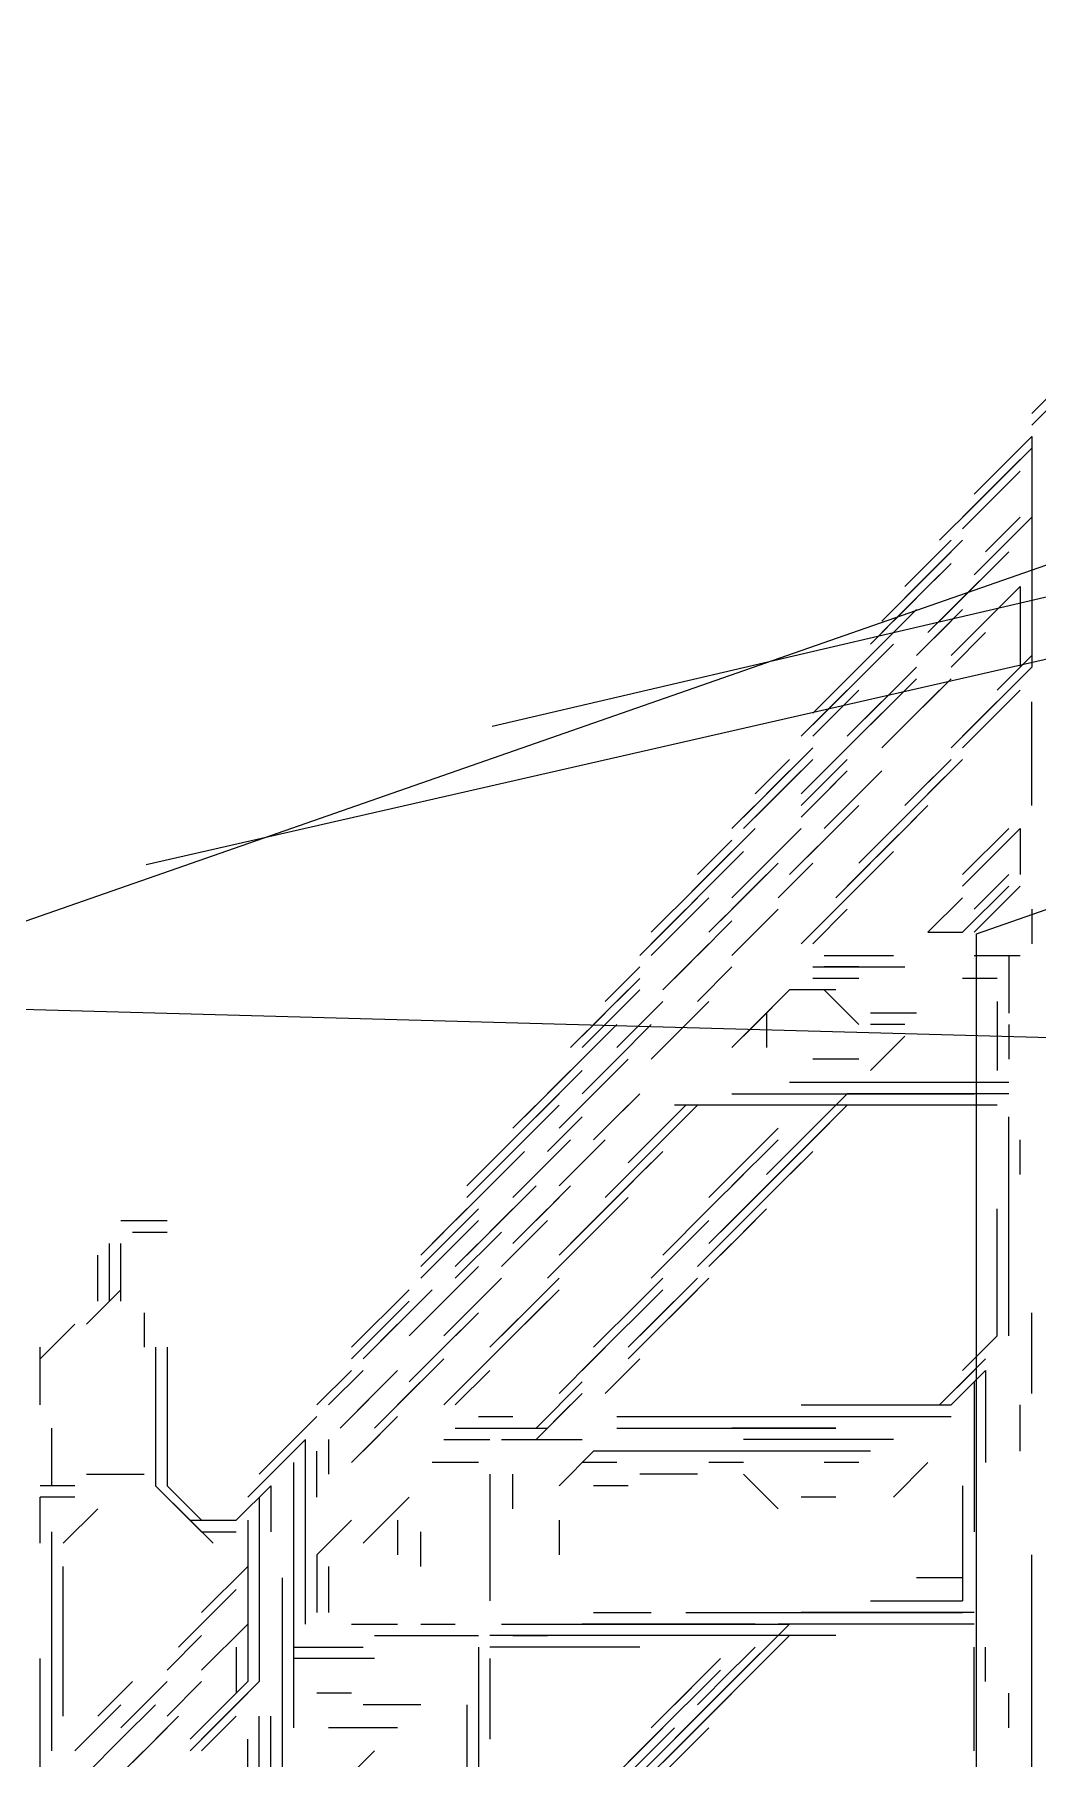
# Model space of a CAD drawing. Extents: x 34 to 168, y 38 to 138.
# Drawn here: x 58.38 to 72.88, y 110.08 to 135 of the extents above; entities that cross this region are included whole.
import ezdxf

# ---------------------------------------------------------------- set-up
doc = ezdxf.new("R2010")
doc.units = 0
doc.layers.add('STRUCTURE', color=1, linetype='CONTINUOUS')

msp = doc.modelspace()

# ---------------------------------------------------------------- linework, layer by layer
for p, q in [((72.8003, 129.5203), (73.6337, 130.3536)), ((72.8003, 129.5203), (73.467, 130.187)), ((72.8003, 129.3536), (73.3003, 129.8536)), ((71.967, 128.3536), (72.8003, 129.187)), ((72.8003, 129.187), (72.8003, 128.5203)), ((72.8003, 129.187), (72.8003, 128.0203)), ((72.8003, 129.187), (72.8003, 128.5203)), ((72.8003, 129.187), (72.8003, 128.3536)), ((72.8003, 129.187), (72.8003, 128.0203)), ((72.8003, 129.187), (72.8003, 128.0203)), ((72.8003, 129.187), (72.8003, 128.0203)), ((72.8003, 129.187), (72.8003, 128.0203)), ((72.8003, 129.187), (72.8003, 128.5203)), ((71.967, 128.3536), (72.6337, 129.0203)), ((71.967, 128.187), (72.8003, 129.0203)), ((71.967, 128.187), (72.8003, 129.0203)), ((72.1337, 128.3536), (72.8003, 129.0203)), ((72.1337, 128.3536), (72.8003, 129.0203)), ((72.1337, 128.3536), (72.8003, 129.0203)), ((72.1337, 128.3536), (72.8003, 129.0203)), ((72.8003, 129.0203), (72.8003, 127.8536)), ((71.8003, 128.0203), (72.467, 128.687)), ((71.8003, 127.8536), (72.6337, 128.687)), ((71.8003, 127.8536), (72.6337, 128.687)), ((71.967, 128.187), (72.6337, 128.8536)), ((71.967, 128.3536), (72.467, 128.8536)), ((72.1337, 128.187), (72.6337, 128.687)), ((71.467, 127.687), (71.967, 128.187)), ((72.6337, 128.0203), (72.1337, 127.5203)), ((72.8003, 128.0203), (72.3003, 127.5203)), ((72.8003, 128.0203), (72.8003, 125.8536)), ((71.1337, 127.187), (71.6337, 127.687)), ((71.3003, 127.187), (71.8003, 127.687)), ((71.3003, 127.187), (71.8003, 127.687)), ((72.6337, 127.8536), (71.967, 127.187)), ((72.467, 127.687), (71.967, 127.187)), ((72.467, 127.687), (71.967, 127.187)), ((70.967, 126.8536), (71.6337, 127.5203)), ((70.967, 127.0203), (71.467, 127.5203)), ((71.1337, 127.0203), (71.6337, 127.5203)), ((72.467, 127.5203), (71.967, 127.0203)), ((72.8003, 127.5203), (72.8003, 126.3536)), ((72.8003, 127.5203), (72.8003, 126.3536)), ((70.8003, 126.687), (71.467, 127.3536)), ((70.8003, 126.5203), (71.467, 127.187)), ((70.8003, 126.5203), (71.467, 127.187)), ((70.967, 126.687), (71.467, 127.187)), ((70.967, 126.687), (71.467, 127.187)), ((71.1337, 126.8536), (71.6337, 127.3536)), ((72.3003, 127.3536), (71.8003, 126.8536)), ((72.3003, 127.3536), (71.8003, 126.8536)), ((72.3003, 127.3536), (71.8003, 126.8536)), ((72.3003, 127.3536), (71.8003, 126.8536)), ((72.8003, 127.3536), (72.8003, 126.5203)), ((72.8003, 127.3536), (72.8003, 126.8536)), ((72.8003, 127.3536), (72.8003, 126.5203)), ((72.8003, 127.3536), (72.8003, 126.5203)), ((70.6337, 126.5203), (71.1337, 127.0203)), ((70.8003, 126.5203), (71.3003, 127.0203)), ((70.8003, 126.5203), (71.3003, 127.0203)), ((71.967, 127.0203), (71.467, 126.5203)), ((71.967, 127.0203), (71.467, 126.5203)), ((71.8003, 126.187), (72.6337, 127.0203)), ((71.8003, 126.187), (72.6337, 127.0203)), ((71.8003, 126.187), (72.6337, 127.0203)), ((72.1337, 126.5203), (72.6337, 127.0203)), ((72.6337, 127.0203), (72.6337, 125.8536)), ((70.467, 126.187), (70.967, 126.687)), ((70.6337, 126.3536), (71.1337, 126.8536)), ((70.6337, 126.187), (71.1337, 126.687)), ((70.6337, 126.187), (71.1337, 126.687)), ((71.8003, 126.687), (71.1337, 126.0203)), ((71.8003, 126.687), (71.1337, 126.0203)), ((71.8003, 126.687), (71.1337, 126.0203)), ((71.8003, 126.8536), (71.3003, 126.3536)), ((71.8003, 126.687), (71.3003, 126.187)), ((71.6337, 126.0203), (72.467, 126.8536)), ((71.6337, 126.0203), (72.467, 126.8536)), ((71.6337, 126.0203), (72.467, 126.8536)), ((71.8003, 126.187), (72.467, 126.8536)), ((71.8003, 126.187), (72.467, 126.8536)), ((72.6337, 126.8536), (72.6337, 125.8536)), ((72.6337, 126.8536), (72.6337, 125.8536)), ((72.6337, 126.8536), (72.6337, 125.8536)), ((72.6337, 126.687), (72.6337, 125.8536)), ((70.467, 126.0203), (70.967, 126.5203)), ((70.467, 126.0203), (70.967, 126.5203)), ((71.6337, 126.5203), (71.1337, 126.0203)), ((70.3003, 125.8536), (70.8003, 126.3536)), ((70.3003, 125.687), (70.8003, 126.187)), ((71.6337, 125.8536), (72.1337, 126.3536)), ((72.6337, 126.3536), (72.6337, 125.8536)), ((72.6337, 126.3536), (72.6337, 125.8536)), ((72.8003, 126.0203), (72.3003, 125.5203)), ((72.8003, 126.0203), (72.3003, 125.5203)), ((69.6337, 125.187), (70.3003, 125.8536)), ((69.6337, 125.0203), (70.3003, 125.687)), ((69.8003, 125.3536), (70.3003, 125.8536)), ((69.8003, 125.187), (70.467, 125.8536)), ((69.8003, 125.187), (70.3003, 125.687)), ((69.8003, 125.187), (70.3003, 125.687)), ((69.967, 125.3536), (70.467, 125.8536)), ((69.967, 125.3536), (70.467, 125.8536)), ((71.1337, 125.8536), (70.1337, 124.8536)), ((71.1337, 125.8536), (70.1337, 124.8536)), ((71.1337, 125.8536), (70.467, 125.187)), ((71.1337, 125.687), (70.467, 125.0203)), ((71.1337, 125.8536), (70.6337, 125.3536)), ((70.8003, 124.8536), (71.6337, 125.687)), ((70.8003, 124.8536), (71.6337, 125.687)), ((70.8003, 124.8536), (71.6337, 125.687)), ((70.8003, 124.8536), (71.6337, 125.687)), ((70.8003, 124.8536), (71.6337, 125.687)), ((70.8003, 124.8536), (71.6337, 125.687)), ((70.967, 125.0203), (71.6337, 125.687)), ((72.6337, 125.687), (71.6337, 124.687)), ((72.8003, 125.8536), (71.8003, 124.8536)), ((72.8003, 125.8536), (71.8003, 124.8536)), ((69.467, 124.8536), (70.1337, 125.5203)), ((69.6337, 124.8536), (70.3003, 125.5203)), ((69.6337, 124.8536), (70.3003, 125.5203)), ((69.6337, 124.8536), (70.3003, 125.5203)), ((69.6337, 124.8536), (70.3003, 125.5203)), ((70.6337, 124.687), (71.467, 125.5203)), ((72.6337, 125.5203), (71.8003, 124.687)), ((69.6337, 124.8536), (70.1337, 125.3536)), ((70.6337, 125.3536), (70.1337, 124.8536)), ((70.6337, 125.187), (70.1337, 124.687)), ((70.8003, 125.3536), (70.3003, 124.8536)), ((70.6337, 124.687), (71.1337, 125.187)), ((72.3003, 125.3536), (71.6337, 124.687)), ((72.3003, 125.3536), (71.6337, 124.687)), ((72.3003, 125.3536), (71.6337, 124.687)), ((72.3003, 125.3536), (71.6337, 124.687)), ((72.3003, 125.3536), (71.6337, 124.687)), ((72.8003, 123.8536), (72.8003, 125.3536)), ((72.8003, 124.0203), (72.8003, 125.187)), ((72.8003, 123.8536), (72.8003, 125.0203)), ((69.1337, 124.187), (69.6337, 124.687)), ((70.1337, 124.687), (69.467, 124.0203)), ((68.8003, 123.687), (69.6337, 124.5203)), ((68.8003, 124.0203), (69.3003, 124.5203)), ((68.8003, 123.687), (69.6337, 124.5203)), ((68.8003, 123.687), (69.6337, 124.5203)), ((70.1337, 124.5203), (69.467, 123.8536)), ((71.6337, 124.5203), (70.967, 123.8536)), ((71.6337, 124.5203), (71.1337, 124.0203)), ((71.6337, 124.5203), (71.1337, 124.0203)), ((71.6337, 124.5203), (71.1337, 124.0203)), ((71.6337, 124.5203), (71.1337, 124.0203)), ((71.6337, 124.5203), (71.1337, 124.0203)), ((71.6337, 124.5203), (71.1337, 124.0203)), ((71.6337, 124.5203), (71.1337, 124.0203)), ((71.6337, 124.5203), (71.1337, 124.0203)), ((71.6337, 124.5203), (71.1337, 124.0203)), ((71.8003, 124.5203), (71.3003, 124.0203)), ((68.467, 123.5203), (69.1337, 124.187)), ((68.6337, 123.687), (69.3003, 124.3536)), ((68.6337, 123.5203), (69.3003, 124.187)), ((68.6337, 123.5203), (69.3003, 124.187)), ((68.8003, 123.8536), (69.3003, 124.3536)), ((68.8003, 123.687), (69.467, 124.3536)), ((68.8003, 123.687), (69.3003, 124.187)), ((69.967, 124.187), (69.467, 123.687)), ((69.967, 124.187), (69.467, 123.687)), ((70.1337, 124.3536), (69.6337, 123.8536)), ((70.1337, 124.3536), (69.6337, 123.8536)), ((70.1337, 123.8536), (70.6337, 124.3536)), ((70.1337, 123.8536), (70.6337, 124.3536)), ((71.467, 124.187), (70.8003, 123.5203)), ((71.6337, 124.3536), (71.1337, 123.8536)), ((71.6337, 124.3536), (71.1337, 123.8536)), ((68.6337, 123.5203), (69.1337, 124.0203)), ((68.6337, 123.5203), (69.1337, 124.0203)), ((68.6337, 123.5203), (69.1337, 124.0203)), ((69.8003, 123.5203), (70.3003, 124.0203)), ((69.3003, 122.8536), (70.1337, 123.687)), ((69.3003, 122.8536), (70.1337, 123.687)), ((69.6337, 123.187), (70.3003, 123.8536)), ((69.6337, 123.187), (70.1337, 123.687)), ((69.6337, 123.187), (70.1337, 123.687)), ((71.1337, 123.8536), (70.3003, 123.0203)), ((71.1337, 123.8536), (70.3003, 123.0203)), ((70.967, 123.687), (70.3003, 123.0203)), ((71.1337, 123.687), (70.3003, 122.8536)), ((71.1337, 123.8536), (70.467, 123.187)), ((71.1337, 123.8536), (70.467, 123.187)), ((71.1337, 123.8536), (70.467, 123.187)), ((71.1337, 123.8536), (70.467, 123.187)), ((71.1337, 123.8536), (70.467, 123.187)), ((71.1337, 123.8536), (70.467, 123.187)), ((71.1337, 123.8536), (70.6337, 123.3536)), ((71.1337, 123.687), (70.6337, 123.187)), ((71.3003, 123.8536), (70.8003, 123.3536)), ((68.3003, 123.0203), (68.8003, 123.5203)), ((69.467, 123.5203), (68.8003, 122.8536)), ((69.467, 123.5203), (68.967, 123.0203)), ((69.467, 123.5203), (68.967, 123.0203)), ((71.8003, 122.687), (72.6337, 123.5203)), ((71.8003, 122.8536), (72.467, 123.5203)), ((71.967, 122.8536), (72.6337, 123.5203)), ((72.6337, 123.5203), (72.6337, 122.8536)), ((67.967, 122.8536), (68.467, 123.3536)), ((67.967, 122.687), (68.467, 123.187)), ((68.1337, 122.8536), (68.6337, 123.3536)), ((68.1337, 122.687), (68.6337, 123.187)), ((68.1337, 122.687), (68.6337, 123.187)), ((68.1337, 122.687), (68.6337, 123.187)), ((69.1337, 123.187), (68.6337, 122.687)), ((69.1337, 123.187), (68.6337, 122.687)), ((69.3003, 123.3536), (68.8003, 122.8536)), ((69.3003, 122.8536), (69.8003, 123.3536)), ((69.3003, 122.8536), (69.8003, 123.3536)), ((70.6337, 123.187), (70.1337, 122.687)), ((70.8003, 123.187), (70.1337, 122.5203)), ((70.8003, 123.3536), (70.3003, 122.8536)), ((67.8003, 122.5203), (68.3003, 123.0203)), ((68.967, 123.0203), (68.467, 122.5203)), ((69.1337, 123.0203), (68.6337, 122.5203)), ((69.1337, 123.0203), (68.6337, 122.5203)), ((69.1337, 122.5203), (69.6337, 123.0203)), ((69.1337, 122.5203), (69.6337, 123.0203)), ((69.1337, 122.5203), (69.6337, 123.0203)), ((70.467, 123.0203), (69.967, 122.5203)), ((70.6337, 123.0203), (70.1337, 122.5203)), ((67.3003, 122.0203), (67.967, 122.687)), ((67.6337, 122.187), (68.3003, 122.8536)), ((67.6337, 122.3536), (68.1337, 122.8536)), ((67.6337, 122.187), (68.3003, 122.8536)), ((67.6337, 122.187), (68.3003, 122.8536)), ((67.6337, 122.187), (68.3003, 122.8536)), ((67.6337, 122.187), (68.3003, 122.8536)), ((67.6337, 122.187), (68.1337, 122.687)), ((68.8003, 122.687), (68.3003, 122.187)), ((68.8003, 122.687), (68.3003, 122.187)), ((68.967, 122.8536), (68.467, 122.3536)), ((68.967, 122.8536), (68.467, 122.3536)), ((71.8003, 122.0203), (72.467, 122.687)), ((72.467, 122.687), (71.8003, 122.0203)), ((71.8003, 122.0203), (72.467, 122.687)), ((72.467, 122.687), (71.8003, 122.0203)), ((71.8003, 122.0203), (72.467, 122.687)), ((72.467, 122.687), (71.8003, 122.0203)), ((71.8003, 122.0203), (72.467, 122.687)), ((72.467, 122.687), (71.8003, 122.0203)), ((71.8003, 122.0203), (72.467, 122.687)), ((72.467, 122.687), (71.8003, 122.0203)), ((71.8003, 122.0203), (72.467, 122.687)), ((72.467, 122.687), (71.8003, 122.0203)), ((71.967, 122.3536), (72.467, 122.8536)), ((71.967, 122.3536), (72.467, 122.8536)), ((72.6337, 122.687), (71.967, 122.0203)), ((72.6337, 122.687), (71.967, 122.0203)), ((67.467, 121.8536), (68.1337, 122.5203)), ((67.467, 122.0203), (67.967, 122.5203)), ((67.467, 121.8536), (68.1337, 122.5203)), ((67.467, 121.8536), (68.1337, 122.5203)), ((68.6337, 122.5203), (68.1337, 122.0203)), ((68.6337, 122.5203), (68.1337, 122.0203)), ((70.1337, 122.5203), (69.467, 121.8536)), ((70.1337, 122.5203), (69.467, 121.8536)), ((70.1337, 122.5203), (69.467, 121.8536)), ((70.1337, 122.5203), (69.467, 121.8536)), ((70.1337, 122.5203), (69.467, 121.8536)), ((70.1337, 122.5203), (69.467, 121.8536)), ((71.3003, 122.0203), (71.8003, 122.5203)), ((67.1337, 121.687), (67.6337, 122.187)), ((67.3003, 121.8536), (67.8003, 122.3536)), ((67.3003, 121.687), (67.8003, 122.187)), ((68.467, 122.187), (67.967, 121.687)), ((68.467, 122.187), (67.967, 121.687)), ((68.467, 121.687), (69.1337, 122.3536)), ((68.467, 121.687), (69.1337, 122.3536)), ((68.467, 121.687), (69.1337, 122.3536)), ((68.467, 121.687), (69.1337, 122.3536)), ((68.467, 121.687), (69.1337, 122.3536)), ((68.467, 121.687), (69.1337, 122.3536)), ((68.467, 121.687), (69.1337, 122.3536)), ((69.967, 122.3536), (69.467, 121.8536)), ((69.967, 122.3536), (69.467, 121.8536)), ((69.967, 122.3536), (69.467, 121.8536)), ((69.967, 122.3536), (69.467, 121.8536)), ((70.1337, 122.3536), (69.6337, 121.8536)), ((70.1337, 122.3536), (69.6337, 121.8536)), ((70.1337, 122.3536), (69.6337, 121.8536)), ((72.8003, 122.3536), (72.8003, 121.8536)), ((71.3003, 122.0203), (71.8003, 122.0203)), ((71.3003, 122.0203), (71.8003, 122.0203)), ((71.3003, 122.0203), (71.8003, 122.0203)), ((71.3003, 122.0203), (71.8003, 122.0203)), ((68.1337, 121.8536), (67.467, 121.187)), ((68.1337, 121.8536), (67.6337, 121.3536)), ((68.1337, 121.8536), (67.6337, 121.3536)), ((69.8003, 121.687), (70.8003, 121.687)), ((69.8003, 121.687), (70.8003, 121.687)), ((69.8003, 121.687), (70.6337, 121.687)), ((69.8003, 121.687), (70.6337, 121.687)), ((69.967, 121.687), (70.8003, 121.687)), ((71.967, 121.687), (72.467, 121.687)), ((71.967, 121.687), (72.467, 121.687)), ((71.967, 121.687), (72.467, 121.687)), ((71.967, 121.687), (72.467, 121.687)), ((71.967, 121.687), (72.467, 121.687)), ((71.967, 121.687), (72.467, 121.687)), ((72.1337, 121.687), (72.6337, 121.687)), ((72.467, 121.687), (72.467, 120.8536)), ((72.467, 121.687), (72.467, 121.187)), ((72.467, 121.687), (72.467, 121.187)), ((66.6337, 121.0203), (67.1337, 121.5203)), ((67.967, 121.0203), (68.467, 121.5203)), ((67.967, 121.0203), (68.467, 121.5203)), ((67.967, 121.0203), (68.467, 121.5203)), ((69.6337, 121.5203), (70.967, 121.5203)), ((69.6337, 121.5203), (70.8003, 121.5203)), ((69.6337, 121.5203), (70.6337, 121.5203)), ((69.6337, 121.5203), (70.6337, 121.5203)), ((69.6337, 121.5203), (70.6337, 121.5203)), ((70.3003, 121.5203), (69.8003, 121.5203)), ((69.8003, 121.5203), (70.6337, 121.5203)), ((69.8003, 121.5203), (70.6337, 121.5203)), ((69.8003, 121.5203), (70.6337, 121.5203)), ((69.8003, 121.5203), (70.6337, 121.5203)), ((66.3003, 120.3536), (67.1337, 121.187)), ((66.3003, 120.5203), (66.967, 121.187)), ((66.3003, 120.5203), (66.967, 121.187)), ((66.3003, 120.3536), (67.1337, 121.187)), ((66.3003, 120.3536), (67.1337, 121.187)), ((66.3003, 120.3536), (67.1337, 121.187)), ((66.467, 120.687), (67.1337, 121.3536)), ((66.467, 120.5203), (67.1337, 121.187)), ((66.6337, 120.687), (67.1337, 121.187)), ((69.3003, 121.187), (68.467, 120.3536)), ((69.3003, 121.187), (68.6337, 120.5203)), ((69.3003, 121.187), (68.6337, 120.5203)), ((69.3003, 121.187), (68.8003, 120.687)), ((69.967, 121.187), (69.3003, 121.187)), ((70.3003, 121.3536), (69.6337, 121.3536)), ((70.3003, 120.687), (69.8003, 121.187)), ((72.3003, 121.3536), (71.8003, 121.3536)), ((72.3003, 121.3536), (71.8003, 121.3536)), ((66.3003, 120.3536), (66.967, 121.0203)), ((67.467, 121.0203), (66.8003, 120.3536)), ((67.3003, 120.187), (68.1337, 121.0203)), ((72.3003, 121.0203), (72.3003, 120.0203)), ((66.1337, 120.3536), (66.6337, 120.8536)), ((66.3003, 120.187), (66.8003, 120.687)), ((66.3003, 120.187), (66.8003, 120.687)), ((66.3003, 120.187), (66.8003, 120.687)), ((67.3003, 120.687), (66.8003, 120.187)), ((67.3003, 120.687), (66.8003, 120.187)), ((68.967, 120.8536), (68.967, 120.3536)), ((68.967, 120.8536), (68.967, 120.3536)), ((68.967, 120.8536), (68.967, 120.3536)), ((68.967, 120.8536), (68.967, 120.3536)), ((68.967, 120.8536), (68.967, 120.3536)), ((68.967, 120.8536), (68.967, 120.3536)), ((71.1337, 120.8536), (70.467, 120.8536)), ((71.1337, 120.8536), (70.467, 120.8536)), ((70.967, 120.687), (70.467, 120.687)), ((72.3003, 120.687), (72.3003, 120.187)), ((72.467, 120.687), (72.467, 120.187)), ((70.967, 120.5203), (70.467, 120.0203)), ((70.967, 120.5203), (70.467, 120.0203)), ((65.8003, 119.687), (66.3003, 120.187)), ((66.8003, 120.187), (66.3003, 119.687)), ((66.967, 120.187), (66.3003, 119.5203)), ((70.3003, 120.187), (69.6337, 120.187)), ((70.3003, 120.187), (69.6337, 120.187)), ((70.3003, 120.187), (69.6337, 120.187)), ((70.3003, 120.187), (69.6337, 120.187)), ((70.3003, 120.187), (69.6337, 120.187)), ((70.3003, 120.187), (69.6337, 120.187)), ((65.467, 119.3536), (66.1337, 120.0203)), ((65.6337, 119.3536), (66.3003, 120.0203)), ((65.6337, 119.3536), (66.3003, 120.0203)), ((65.6337, 119.3536), (66.3003, 120.0203)), ((65.6337, 119.3536), (66.3003, 120.0203)), ((66.8003, 120.0203), (65.967, 119.187)), ((66.8003, 120.0203), (65.967, 119.187)), ((66.8003, 120.0203), (66.1337, 119.3536)), ((66.8003, 120.0203), (66.3003, 119.5203)), ((66.8003, 120.0203), (66.3003, 119.5203)), ((65.3003, 119.187), (65.967, 119.8536)), ((65.3003, 119.187), (65.8003, 119.687)), ((65.467, 119.187), (66.1337, 119.8536)), ((65.467, 119.187), (66.1337, 119.8536)), ((65.467, 119.187), (65.967, 119.687)), ((65.6337, 119.3536), (66.1337, 119.8536)), ((65.6337, 119.3536), (66.1337, 119.8536)), ((66.6337, 119.187), (67.1337, 119.687)), ((66.6337, 119.187), (67.1337, 119.687)), ((66.6337, 119.187), (67.1337, 119.687)), ((68.467, 119.687), (71.967, 119.687)), ((68.6337, 119.687), (70.1337, 119.687)), ((68.6337, 119.687), (70.1337, 119.687)), ((69.1337, 119.687), (69.967, 119.687)), ((69.3003, 119.8536), (70.3003, 119.8536)), ((69.3003, 119.8536), (70.3003, 119.8536)), ((69.3003, 119.8536), (70.3003, 119.8536)), ((69.3003, 119.8536), (72.3003, 119.8536)), ((69.3003, 119.8536), (70.3003, 119.8536)), ((69.3003, 119.8536), (70.3003, 119.8536)), ((69.3003, 119.8536), (70.3003, 119.8536)), ((70.1337, 119.687), (69.3003, 118.8536)), ((70.1337, 119.687), (69.3003, 118.8536)), ((70.1337, 119.687), (69.3003, 118.8536)), ((72.1337, 119.687), (70.1337, 119.687)), ((72.467, 119.687), (70.1337, 119.687)), ((72.3003, 119.687), (70.1337, 119.687)), ((72.3003, 119.687), (70.1337, 119.687)), ((72.467, 119.687), (70.1337, 119.687)), ((72.467, 119.687), (70.1337, 119.687)), ((72.3003, 119.687), (70.1337, 119.687)), ((72.467, 119.687), (70.3003, 119.687)), ((72.467, 119.687), (70.3003, 119.687)), ((72.467, 119.687), (70.467, 119.687)), ((70.467, 119.687), (70.967, 119.687)), ((70.467, 119.687), (70.967, 119.687)), ((70.6337, 119.8536), (72.467, 119.8536)), ((70.6337, 119.8536), (72.467, 119.8536)), ((70.967, 119.8536), (72.3003, 119.8536)), ((71.1337, 119.8536), (72.3003, 119.8536)), ((71.1337, 119.8536), (72.3003, 119.8536)), ((72.3003, 119.687), (71.1337, 119.687)), ((72.3003, 119.687), (71.8003, 119.687)), ((65.3003, 119.0203), (65.8003, 119.5203)), ((65.467, 119.0203), (65.967, 119.5203)), ((66.467, 119.0203), (66.967, 119.5203)), ((67.8003, 119.5203), (67.3003, 119.0203)), ((67.8003, 119.5203), (67.3003, 119.0203)), ((67.967, 119.5203), (67.467, 119.0203)), ((69.467, 119.5203), (67.6337, 119.5203)), ((69.467, 119.5203), (67.6337, 119.5203)), ((69.467, 119.5203), (67.6337, 119.5203)), ((69.3003, 119.5203), (67.8003, 119.5203)), ((69.1337, 119.5203), (67.8003, 119.5203)), ((68.967, 119.5203), (67.8003, 119.5203)), ((68.967, 119.5203), (67.8003, 119.5203)), ((69.467, 119.5203), (67.8003, 119.5203)), ((69.467, 119.5203), (67.8003, 119.5203)), ((69.967, 119.5203), (68.1337, 119.5203)), ((69.967, 119.5203), (68.1337, 119.5203)), ((69.967, 119.5203), (68.1337, 119.5203)), ((69.967, 119.5203), (68.1337, 119.5203)), ((68.967, 119.5203), (68.467, 119.5203)), ((69.967, 119.5203), (69.3003, 118.8536)), ((69.967, 119.5203), (69.467, 119.0203)), ((70.1337, 119.5203), (69.467, 118.8536)), ((69.967, 119.5203), (69.467, 119.0203)), ((70.1337, 119.5203), (69.6337, 119.0203)), ((70.967, 119.5203), (69.967, 119.5203)), ((71.6337, 119.5203), (69.967, 119.5203)), ((71.967, 119.5203), (70.1337, 119.5203)), ((72.3003, 119.5203), (70.1337, 119.5203)), ((65.1337, 118.687), (65.6337, 119.187)), ((65.1337, 118.687), (65.6337, 119.187)), ((66.3003, 119.3536), (65.8003, 118.8536)), ((67.467, 119.187), (66.967, 118.687)), ((68.1337, 118.187), (69.1337, 119.187)), ((68.467, 118.5203), (69.1337, 119.187)), ((68.6337, 118.687), (69.1337, 119.187)), ((69.8003, 119.187), (69.3003, 118.687)), ((72.467, 116.8536), (72.467, 119.3536)), ((72.467, 118.187), (72.467, 119.187)), ((64.6337, 118.3536), (65.3003, 119.0203)), ((64.967, 118.5203), (65.467, 119.0203)), ((66.1337, 119.0203), (65.467, 118.3536)), ((66.1337, 119.0203), (65.467, 118.3536)), ((66.1337, 118.5203), (66.6337, 119.0203)), ((66.1337, 118.5203), (66.6337, 119.0203)), ((66.1337, 118.5203), (66.6337, 119.0203)), ((67.467, 119.0203), (66.8003, 118.3536)), ((67.467, 119.0203), (66.967, 118.5203)), ((68.467, 118.3536), (69.1337, 119.0203)), ((68.967, 118.5203), (69.467, 119.0203)), ((69.6337, 119.0203), (69.1337, 118.5203)), ((72.6337, 118.5203), (72.6337, 119.0203)), ((64.6337, 118.187), (65.1337, 118.687)), ((64.8003, 118.187), (65.467, 118.8536)), ((64.8003, 118.3536), (65.3003, 118.8536)), ((64.8003, 118.187), (65.467, 118.8536)), ((64.8003, 118.187), (65.467, 118.8536)), ((64.8003, 118.187), (65.467, 118.8536)), ((65.8003, 118.687), (65.3003, 118.187)), ((65.8003, 118.687), (65.3003, 118.187)), ((65.8003, 118.687), (65.3003, 118.187)), ((65.8003, 118.687), (65.3003, 118.187)), ((65.967, 118.3536), (66.467, 118.8536)), ((65.967, 118.3536), (66.467, 118.8536)), ((67.1337, 118.687), (66.6337, 118.187)), ((67.1337, 118.687), (66.6337, 118.187)), ((67.1337, 118.687), (66.6337, 118.187)), ((67.1337, 118.687), (66.6337, 118.187)), ((67.3003, 118.8536), (66.8003, 118.3536)), ((67.3003, 118.8536), (66.8003, 118.3536)), ((67.3003, 118.8536), (66.8003, 118.3536)), ((67.3003, 118.8536), (66.8003, 118.3536)), ((67.3003, 118.687), (66.8003, 118.187)), ((67.467, 118.8536), (66.967, 118.3536)), ((68.467, 117.8536), (69.3003, 118.687)), ((68.6337, 118.0203), (69.3003, 118.687)), ((68.6337, 118.0203), (69.3003, 118.687)), ((69.3003, 118.687), (68.8003, 118.187)), ((69.467, 118.687), (68.8003, 118.0203)), ((69.3003, 118.687), (68.8003, 118.187)), ((69.3003, 118.687), (68.8003, 118.187)), ((69.467, 118.8536), (68.967, 118.3536)), ((69.6337, 118.8536), (68.967, 118.187)), ((69.467, 118.8536), (68.967, 118.3536)), ((68.1337, 118.0203), (68.6337, 118.5203)), ((68.3003, 117.687), (69.1337, 118.5203)), ((69.3003, 118.5203), (68.8003, 118.0203)), ((64.1337, 117.5203), (64.8003, 118.187)), ((65.6337, 118.3536), (65.1337, 117.8536)), ((65.6337, 118.3536), (65.1337, 117.8536)), ((65.3003, 117.5203), (65.967, 118.187)), ((65.6337, 117.8536), (66.1337, 118.3536)), ((65.6337, 117.8536), (66.1337, 118.3536)), ((66.8003, 118.187), (66.1337, 117.5203)), ((66.967, 118.187), (66.1337, 117.3536)), ((66.8003, 118.187), (66.1337, 117.5203)), ((66.8003, 118.187), (66.1337, 117.5203)), ((66.8003, 118.187), (66.1337, 117.5203)), ((66.8003, 118.187), (66.3003, 117.687)), ((66.967, 118.3536), (66.467, 117.8536)), ((68.967, 118.187), (67.967, 117.187)), ((68.967, 118.187), (68.1337, 117.3536)), ((69.1337, 118.3536), (68.3003, 117.5203)), ((72.467, 116.187), (72.467, 118.3536)), ((63.967, 117.3536), (64.6337, 118.0203)), ((63.967, 117.3536), (64.6337, 118.0203)), ((64.1337, 117.3536), (64.8003, 118.0203)), ((64.1337, 117.3536), (64.8003, 118.0203)), ((64.1337, 117.3536), (64.8003, 118.0203)), ((64.1337, 117.3536), (64.8003, 118.0203)), ((64.3003, 117.5203), (64.8003, 118.0203)), ((65.3003, 118.0203), (64.6337, 117.3536)), ((65.3003, 118.0203), (64.6337, 117.3536)), ((65.3003, 118.0203), (64.8003, 117.5203)), ((65.3003, 117.5203), (65.8003, 118.0203)), ((65.3003, 117.5203), (65.8003, 118.0203)), ((66.6337, 118.0203), (65.967, 117.3536)), ((66.8003, 118.0203), (65.967, 117.187)), ((66.6337, 118.0203), (65.967, 117.3536)), ((66.6337, 118.0203), (65.967, 117.3536)), ((66.6337, 118.0203), (65.967, 117.3536)), ((66.6337, 118.0203), (65.967, 117.3536)), ((66.8003, 118.0203), (66.1337, 117.3536)), ((67.467, 117.3536), (68.1337, 118.0203)), ((68.8003, 118.0203), (67.967, 117.187)), ((68.8003, 118.0203), (67.967, 117.187)), ((68.8003, 118.0203), (67.967, 117.187)), ((68.8003, 118.0203), (67.967, 117.187)), ((68.1337, 117.5203), (68.6337, 118.0203)), ((68.967, 118.0203), (68.3003, 117.3536)), ((72.3003, 116.187), (72.3003, 118.0203)), ((59.6337, 117.8536), (60.3003, 117.8536)), ((59.6337, 117.8536), (60.3003, 117.8536)), ((59.8003, 117.687), (60.3003, 117.687)), ((59.8003, 117.687), (60.3003, 117.687)), ((59.8003, 117.687), (60.3003, 117.687)), ((59.8003, 117.687), (60.3003, 117.687)), ((63.967, 117.0203), (64.8003, 117.8536)), ((63.967, 117.187), (64.6337, 117.8536)), ((63.967, 117.187), (64.6337, 117.8536)), ((65.1337, 117.8536), (64.467, 117.187)), ((65.1337, 117.687), (64.467, 117.0203)), ((65.1337, 117.187), (65.8003, 117.8536)), ((66.467, 117.687), (65.967, 117.187)), ((67.3003, 117.0203), (68.1337, 117.8536)), ((67.467, 117.187), (68.1337, 117.8536)), ((67.967, 117.187), (68.6337, 117.8536)), ((67.967, 117.187), (68.6337, 117.8536)), ((67.967, 117.187), (68.6337, 117.8536)), ((67.967, 117.187), (68.467, 117.687)), ((68.8003, 117.8536), (68.1337, 117.187)), ((68.8003, 117.8536), (68.1337, 117.187)), ((59.467, 116.687), (59.467, 117.5203)), ((59.467, 116.687), (59.467, 117.5203)), ((59.467, 116.8536), (59.467, 117.5203)), ((59.6337, 116.687), (59.6337, 117.5203)), ((66.3003, 117.5203), (65.8003, 117.0203)), ((59.3003, 116.687), (59.3003, 117.3536)), ((59.467, 116.687), (59.467, 117.3536)), ((64.8003, 117.187), (64.1337, 116.5203)), ((64.8003, 117.187), (64.1337, 116.5203)), ((64.6337, 117.0203), (63.8003, 116.187)), ((64.6337, 117.0203), (63.8003, 116.187)), ((64.6337, 116.5203), (65.1337, 117.0203)), ((65.967, 117.0203), (65.1337, 116.187)), ((66.967, 116.5203), (67.467, 117.0203)), ((66.967, 116.0203), (67.967, 117.0203)), ((67.967, 117.0203), (67.1337, 116.187)), ((67.1337, 116.187), (67.967, 117.0203)), ((68.1337, 117.0203), (67.3003, 116.187)), ((68.1337, 117.0203), (67.3003, 116.187)), ((67.967, 117.0203), (67.3003, 116.3536)), ((67.967, 117.0203), (67.467, 116.5203)), ((67.467, 116.5203), (67.967, 117.0203)), ((67.967, 117.0203), (67.467, 116.5203)), ((67.967, 117.0203), (67.467, 116.5203)), ((67.467, 116.5203), (67.967, 117.0203)), ((67.967, 117.0203), (67.467, 116.5203)), ((67.467, 116.5203), (67.967, 117.0203)), ((67.967, 117.0203), (67.467, 116.5203)), ((67.467, 116.5203), (67.967, 117.0203)), ((67.967, 117.0203), (67.467, 116.5203)), ((59.1337, 116.3536), (59.6337, 116.8536)), ((62.967, 116.0203), (63.8003, 116.8536)), ((62.967, 116.0203), (63.8003, 116.8536)), ((63.1337, 115.8536), (64.1337, 116.8536)), ((63.1337, 116.0203), (63.8003, 116.687)), ((63.1337, 116.0203), (63.8003, 116.687)), ((63.1337, 116.0203), (63.8003, 116.687)), ((64.467, 116.8536), (63.8003, 116.187)), ((64.467, 116.8536), (63.8003, 116.187)), ((64.3003, 116.187), (64.967, 116.8536)), ((64.3003, 116.187), (64.967, 116.8536)), ((64.3003, 116.187), (64.8003, 116.687)), ((64.3003, 116.187), (64.8003, 116.687)), ((65.8003, 116.8536), (64.967, 116.0203)), ((65.967, 116.8536), (64.967, 115.8536)), ((65.8003, 116.8536), (64.967, 116.0203)), ((65.8003, 116.8536), (64.967, 116.0203)), ((65.8003, 116.8536), (64.967, 116.0203)), ((65.6337, 116.687), (64.967, 116.0203)), ((65.8003, 116.687), (64.967, 115.8536)), ((65.6337, 116.687), (64.967, 116.0203)), ((65.6337, 116.687), (64.967, 116.0203)), ((65.6337, 116.687), (64.967, 116.0203)), ((65.8003, 116.8536), (65.1337, 116.187)), ((65.967, 116.8536), (65.1337, 116.0203)), ((65.8003, 116.8536), (65.1337, 116.187)), ((66.467, 115.8536), (67.467, 116.8536)), ((66.467, 116.0203), (67.1337, 116.687)), ((67.967, 116.8536), (67.1337, 116.0203)), ((72.3003, 116.187), (72.3003, 116.687)), ((59.967, 116.5203), (59.967, 116.0203)), ((59.967, 116.5203), (59.967, 116.0203)), ((59.967, 116.5203), (59.967, 116.0203)), ((59.967, 116.5203), (59.967, 116.0203)), ((62.967, 115.8536), (63.6337, 116.5203)), ((64.1337, 115.8536), (64.8003, 116.5203)), ((64.1337, 115.8536), (64.8003, 116.5203)), ((64.3003, 116.0203), (64.8003, 116.5203)), ((72.8003, 115.3536), (72.8003, 116.5203)), ((58.467, 115.8536), (58.967, 116.3536)), ((58.467, 115.8536), (58.967, 116.3536)), ((62.967, 115.8536), (63.467, 116.3536)), ((63.1337, 115.8536), (63.6337, 116.3536)), ((63.1337, 115.8536), (63.6337, 116.3536)), ((63.1337, 115.8536), (63.6337, 116.3536)), ((66.3003, 115.687), (66.967, 116.3536)), ((67.467, 116.3536), (66.967, 115.8536)), ((71.8003, 115.687), (72.3003, 116.187)), ((58.467, 115.5203), (58.467, 116.0203)), ((58.467, 115.5203), (58.467, 116.0203)), ((60.1337, 116.0203), (60.1337, 114.0203)), ((60.1337, 116.0203), (60.1337, 114.187)), ((60.1337, 116.0203), (60.1337, 114.5203)), ((60.1337, 116.0203), (60.1337, 114.0203)), ((60.1337, 116.0203), (60.1337, 114.0203)), ((60.1337, 116.0203), (60.1337, 114.187)), ((60.1337, 116.0203), (60.1337, 114.187)), ((60.3003, 116.0203), (60.3003, 115.0203)), ((60.3003, 116.0203), (60.3003, 114.0203)), ((63.8003, 115.5203), (64.3003, 116.0203)), ((63.8003, 115.5203), (64.3003, 116.0203)), ((58.467, 115.3536), (58.467, 115.8536)), ((58.467, 115.3536), (58.467, 115.8536)), ((58.467, 115.187), (58.467, 115.8536)), ((58.467, 115.3536), (58.467, 115.8536)), ((58.467, 115.3536), (58.467, 115.8536)), ((58.467, 115.3536), (58.467, 115.8536)), ((58.467, 115.3536), (58.467, 115.8536)), ((58.467, 115.187), (58.467, 115.687)), ((58.467, 115.187), (58.467, 115.687)), ((60.1337, 115.8536), (60.1337, 115.0203)), ((60.1337, 115.8536), (60.1337, 115.0203)), ((60.1337, 115.8536), (60.1337, 115.0203)), ((60.1337, 115.8536), (60.1337, 115.0203)), ((60.3003, 115.8536), (60.3003, 115.187)), ((62.467, 115.187), (62.967, 115.687)), ((62.6337, 115.187), (63.1337, 115.687)), ((62.6337, 115.187), (63.1337, 115.687)), ((62.6337, 115.187), (63.1337, 115.687)), ((62.6337, 115.187), (63.1337, 115.687)), ((62.6337, 115.187), (63.1337, 115.687)), ((62.6337, 115.187), (63.1337, 115.687)), ((62.6337, 115.187), (63.1337, 115.687)), ((63.6337, 115.687), (62.8003, 114.8536)), ((63.6337, 115.687), (62.8003, 114.8536)), ((63.6337, 115.187), (64.3003, 115.8536)), ((63.6337, 115.187), (64.1337, 115.687)), ((63.6337, 115.187), (64.1337, 115.687)), ((64.967, 115.8536), (64.3003, 115.187)), ((64.967, 115.8536), (64.467, 115.3536)), ((64.967, 115.8536), (64.467, 115.3536)), ((64.967, 115.687), (64.467, 115.187)), ((64.967, 115.687), (64.467, 115.187)), ((65.967, 115.3536), (66.467, 115.8536)), ((67.1337, 115.8536), (66.6337, 115.3536)), ((71.467, 115.187), (72.1337, 115.8536)), ((71.467, 115.187), (71.967, 115.687)), ((71.6337, 115.187), (72.1337, 115.687)), ((72.1337, 115.687), (72.1337, 115.0203)), ((63.467, 115.5203), (62.8003, 114.8536)), ((63.467, 115.5203), (62.8003, 114.8536)), ((63.3003, 114.8536), (63.967, 115.5203)), ((65.6337, 114.8536), (66.3003, 115.5203)), ((65.6337, 114.8536), (66.3003, 115.5203)), ((71.967, 115.5203), (71.967, 114.3536)), ((71.967, 115.5203), (71.967, 114.687)), ((71.967, 115.5203), (71.967, 114.5203)), ((71.967, 115.5203), (71.967, 114.3536)), ((71.967, 115.5203), (71.967, 114.187)), ((71.967, 115.5203), (71.967, 114.0203)), ((72.1337, 115.5203), (72.1337, 114.3536)), ((63.3003, 115.3536), (62.8003, 114.8536)), ((65.6337, 114.687), (66.1337, 115.187)), ((65.8003, 114.8536), (66.3003, 115.3536)), ((69.467, 115.187), (71.467, 115.187)), ((69.8003, 115.187), (71.467, 115.187)), ((70.3003, 115.187), (71.467, 115.187)), ((70.967, 115.187), (71.6337, 115.187)), ((71.967, 115.3536), (71.967, 114.687)), ((71.967, 115.3536), (71.967, 114.687)), ((71.967, 115.3536), (71.967, 114.687)), ((72.6337, 114.5203), (72.6337, 115.187)), ((61.6337, 114.187), (62.467, 115.0203)), ((62.967, 114.3536), (63.6337, 115.0203)), ((63.1337, 114.5203), (63.6337, 115.0203)), ((63.1337, 114.5203), (63.6337, 115.0203)), ((64.8003, 115.0203), (65.3003, 115.0203)), ((66.8003, 115.0203), (70.1337, 115.0203)), ((66.967, 115.0203), (69.6337, 115.0203)), ((66.967, 115.0203), (69.3003, 115.0203)), ((67.467, 115.0203), (70.8003, 115.0203)), ((68.3003, 115.0203), (71.3003, 115.0203)), ((68.8003, 115.0203), (71.467, 115.0203)), ((69.1337, 115.0203), (71.467, 115.0203)), ((69.467, 115.0203), (71.467, 115.0203)), ((69.467, 115.0203), (71.467, 115.0203)), ((69.6337, 115.0203), (71.467, 115.0203)), ((69.8003, 115.0203), (71.467, 115.0203)), ((69.967, 115.0203), (71.467, 115.0203)), ((69.967, 115.0203), (71.467, 115.0203)), ((70.6337, 115.0203), (71.6337, 115.0203)), ((58.6337, 114.0203), (58.6337, 114.8536)), ((60.1337, 114.687), (60.1337, 114.0203)), ((60.1337, 114.687), (60.1337, 114.0203)), ((60.1337, 114.687), (60.1337, 114.0203)), ((60.3003, 114.687), (60.3003, 114.0203)), ((61.467, 113.8536), (62.3003, 114.687)), ((61.467, 113.8536), (62.3003, 114.687)), ((62.3003, 113.187), (62.3003, 114.687)), ((62.3003, 113.3536), (62.3003, 114.687)), ((62.3003, 113.187), (62.3003, 114.687)), ((62.3003, 113.187), (62.3003, 114.687)), ((62.3003, 113.187), (62.3003, 114.687)), ((62.3003, 113.3536), (62.3003, 114.687)), ((62.6337, 114.687), (62.6337, 114.187)), ((64.3003, 114.687), (64.967, 114.687)), ((64.467, 114.8536), (64.967, 114.8536)), ((64.467, 114.8536), (65.3003, 114.8536)), ((64.467, 114.8536), (64.967, 114.8536)), ((64.467, 114.8536), (64.967, 114.8536)), ((64.467, 114.8536), (64.967, 114.8536)), ((64.467, 114.8536), (65.3003, 114.8536)), ((64.467, 114.8536), (65.8003, 114.8536)), ((64.467, 114.8536), (64.967, 114.8536)), ((64.6337, 114.8536), (65.8003, 114.8536)), ((64.6337, 114.8536), (65.8003, 114.8536)), ((64.6337, 114.8536), (65.8003, 114.8536)), ((65.1337, 114.687), (65.6337, 114.687)), ((65.1337, 114.687), (65.6337, 114.687)), ((65.1337, 114.687), (65.6337, 114.687)), ((65.1337, 114.687), (65.6337, 114.687)), ((65.1337, 114.687), (65.6337, 114.687)), ((65.3003, 114.687), (66.3003, 114.687)), ((66.8003, 114.8536), (69.967, 114.8536)), ((66.8003, 114.8536), (69.3003, 114.8536)), ((66.8003, 114.8536), (69.8003, 114.8536)), ((66.8003, 114.8536), (69.6337, 114.8536)), ((66.8003, 114.8536), (69.467, 114.8536)), ((66.8003, 114.8536), (69.3003, 114.8536)), ((66.8003, 114.8536), (68.967, 114.8536)), ((66.8003, 114.8536), (68.6337, 114.8536)), ((66.8003, 114.8536), (69.8003, 114.8536)), ((66.967, 114.8536), (68.1337, 114.8536)), ((68.3003, 114.8536), (69.967, 114.8536)), ((69.967, 114.8536), (68.467, 114.8536)), ((70.8003, 114.687), (68.6337, 114.687)), ((71.967, 114.8536), (71.967, 113.3536)), ((60.1337, 114.5203), (60.1337, 114.0203)), ((60.3003, 114.5203), (60.3003, 114.0203)), ((62.467, 113.8536), (62.467, 114.5203)), ((66.467, 114.5203), (65.967, 114.0203)), ((68.467, 114.5203), (66.467, 114.5203)), ((69.8003, 114.5203), (66.967, 114.5203)), ((69.8003, 114.5203), (66.967, 114.5203)), ((70.467, 114.5203), (67.6337, 114.5203)), ((59.1337, 114.187), (59.967, 114.187)), ((62.1337, 113.187), (62.1337, 114.3536)), ((62.3003, 112.8536), (62.3003, 114.187)), ((62.3003, 113.0203), (62.3003, 114.187)), ((62.3003, 113.0203), (62.3003, 114.187)), ((62.3003, 113.0203), (62.3003, 114.187)), ((64.8003, 114.3536), (64.1337, 114.3536)), ((64.967, 114.187), (64.967, 112.5203)), ((65.3003, 113.687), (65.3003, 114.187)), ((66.8003, 114.3536), (66.3003, 114.3536)), ((66.8003, 114.3536), (66.3003, 114.3536)), ((67.967, 114.187), (67.1337, 114.187)), ((68.6337, 114.3536), (68.1337, 114.3536)), ((69.1337, 113.687), (68.6337, 114.187)), ((69.1337, 113.687), (68.6337, 114.187)), ((70.3003, 114.3536), (69.8003, 114.3536)), ((71.3003, 114.3536), (70.8003, 113.8536)), ((58.967, 114.0203), (58.467, 114.0203)), ((60.1337, 114.0203), (60.967, 113.187)), ((60.1337, 114.0203), (60.6337, 113.5203)), ((60.1337, 114.0203), (60.8003, 113.3536)), ((60.1337, 114.0203), (60.8003, 113.3536)), ((60.1337, 114.0203), (60.8003, 113.3536)), ((60.1337, 114.0203), (60.6337, 113.5203)), ((60.1337, 114.0203), (60.8003, 113.3536)), ((60.3003, 114.0203), (60.8003, 113.5203)), ((60.3003, 114.0203), (60.8003, 113.5203)), ((60.3003, 114.0203), (60.8003, 113.5203)), ((61.3003, 113.5203), (61.8003, 114.0203)), ((61.3003, 113.5203), (61.8003, 114.0203)), ((61.8003, 114.0203), (61.8003, 113.3536)), ((66.967, 114.0203), (66.467, 114.0203)), ((71.8003, 114.0203), (71.8003, 112.687)), ((58.967, 113.8536), (58.467, 113.8536)), ((58.467, 113.187), (58.467, 113.8536)), ((58.467, 113.3536), (58.467, 113.8536)), ((58.8003, 113.187), (59.3003, 113.687)), ((58.8003, 113.187), (59.3003, 113.687)), ((58.8003, 113.187), (59.3003, 113.687)), ((61.6337, 113.8536), (61.6337, 113.0203)), ((61.6337, 113.8536), (61.6337, 113.187)), ((61.6337, 113.8536), (61.6337, 113.187)), ((61.6337, 113.687), (61.6337, 113.187)), ((61.6337, 113.687), (61.6337, 113.187)), ((63.8003, 113.8536), (63.1337, 113.187)), ((69.967, 113.8536), (69.467, 113.8536)), ((69.967, 113.8536), (69.467, 113.8536)), ((71.8003, 113.8536), (71.8003, 112.3536)), ((60.6337, 113.5203), (61.3003, 113.5203)), ((60.6337, 113.5203), (61.3003, 113.5203)), ((60.8003, 113.5203), (61.3003, 113.5203)), ((61.467, 113.5203), (61.467, 112.8536)), ((62.967, 113.5203), (62.467, 113.0203)), ((63.6337, 113.5203), (63.6337, 113.0203)), ((63.6337, 113.5203), (63.6337, 113.0203)), ((65.967, 113.5203), (65.967, 113.0203)), ((58.6337, 110.187), (58.6337, 113.3536)), ((60.8003, 113.3536), (61.3003, 113.3536)), ((60.8003, 113.3536), (61.3003, 113.3536)), ((60.8003, 113.3536), (61.3003, 113.3536)), ((60.8003, 113.3536), (61.3003, 113.3536)), ((61.467, 113.3536), (61.467, 112.8536)), ((61.467, 113.3536), (61.467, 112.8536)), ((61.467, 113.3536), (61.467, 112.8536)), ((61.6337, 113.187), (61.6337, 111.187)), ((62.1337, 112.187), (62.1337, 113.187)), ((62.1337, 111.8536), (62.1337, 113.187)), ((62.3003, 112.0203), (62.3003, 113.187)), ((63.967, 112.8536), (63.967, 113.3536)), ((63.967, 112.8536), (63.967, 113.3536)), ((64.967, 113.3536), (64.967, 112.3536)), ((64.967, 113.3536), (64.967, 112.3536)), ((71.8003, 113.187), (71.8003, 112.3536)), ((58.6337, 110.8536), (58.6337, 113.0203)), ((58.6337, 111.187), (58.6337, 113.0203)), ((61.467, 113.0203), (61.467, 111.187)), ((62.1337, 110.8536), (62.1337, 113.0203)), ((62.1337, 110.8536), (62.1337, 113.0203)), ((62.1337, 110.8536), (62.1337, 113.0203)), ((62.1337, 111.0203), (62.1337, 113.0203)), ((62.467, 113.0203), (62.467, 112.187)), ((72.8003, 112.0203), (72.8003, 113.0203)), ((58.6337, 110.187), (58.6337, 112.687)), ((58.8003, 111.0203), (58.8003, 112.8536)), ((58.8003, 110.687), (58.8003, 112.8536)), ((58.8003, 111.3536), (58.8003, 112.8536)), ((58.8003, 112.3536), (58.8003, 112.8536)), ((58.8003, 110.687), (58.8003, 112.8536)), ((61.467, 112.8536), (60.8003, 112.187)), ((61.467, 112.8536), (61.467, 112.3536)), ((61.967, 111.187), (61.967, 112.687)), ((62.1337, 110.5203), (62.1337, 112.8536)), ((62.1337, 110.5203), (62.1337, 112.8536)), ((62.1337, 110.5203), (62.1337, 112.8536)), ((62.1337, 111.0203), (62.1337, 112.687)), ((62.6337, 112.8536), (62.6337, 112.187)), ((62.6337, 112.8536), (62.6337, 112.3536)), ((62.6337, 112.8536), (62.6337, 112.3536)), ((71.8003, 112.687), (71.1337, 112.687)), ((72.8003, 107.687), (72.8003, 112.8536)), ((72.8003, 111.687), (72.8003, 112.687)), ((72.8003, 111.687), (72.8003, 112.687)), ((72.8003, 108.8536), (72.8003, 112.687)), ((58.6337, 111.5203), (58.6337, 112.5203)), ((61.3003, 112.5203), (60.6337, 111.8536)), ((61.3003, 112.5203), (60.6337, 111.8536)), ((61.3003, 112.5203), (60.8003, 112.0203)), ((58.6337, 111.8536), (58.6337, 112.3536)), ((58.6337, 111.8536), (58.6337, 112.3536)), ((58.6337, 111.8536), (58.6337, 112.3536)), ((61.1337, 112.3536), (60.467, 111.687)), ((61.1337, 112.3536), (60.467, 111.687)), ((61.1337, 112.3536), (60.467, 111.687)), ((61.1337, 112.3536), (60.6337, 111.8536)), ((61.467, 112.3536), (61.467, 111.187)), ((61.467, 112.3536), (61.467, 111.187)), ((61.467, 112.3536), (61.467, 111.187)), ((61.467, 112.3536), (61.467, 111.187)), ((61.467, 112.187), (61.467, 111.187)), ((61.467, 112.187), (61.467, 111.187)), ((61.467, 112.187), (61.467, 111.187)), ((61.467, 112.187), (61.467, 111.187)), ((66.467, 112.187), (67.3003, 112.187)), ((66.467, 112.187), (67.3003, 112.187)), ((67.8003, 112.187), (69.467, 112.187)), ((67.8003, 112.187), (69.467, 112.187)), ((67.8003, 112.187), (68.3003, 112.187)), ((67.967, 112.187), (70.8003, 112.187)), ((68.467, 112.187), (70.967, 112.187)), ((69.3003, 112.187), (71.6337, 112.187)), ((69.3003, 112.187), (71.6337, 112.187)), ((69.467, 112.187), (71.6337, 112.187)), ((71.8003, 112.187), (69.467, 112.187)), ((71.8003, 112.187), (69.6337, 112.187)), ((71.8003, 112.187), (69.6337, 112.187)), ((69.8003, 112.187), (70.467, 112.187)), ((71.8003, 112.187), (69.8003, 112.187)), ((71.8003, 112.187), (69.8003, 112.187)), ((69.8003, 112.187), (70.467, 112.187)), ((71.8003, 112.187), (69.967, 112.187)), ((71.8003, 112.187), (69.967, 112.187)), ((71.8003, 112.187), (70.3003, 112.187)), ((70.467, 112.3536), (71.8003, 112.3536)), ((70.467, 112.187), (71.8003, 112.187)), ((71.967, 112.187), (70.467, 112.187)), ((70.6337, 112.3536), (71.8003, 112.3536)), ((70.6337, 112.3536), (71.8003, 112.3536)), ((71.8003, 112.187), (70.6337, 112.187)), ((71.967, 112.187), (70.8003, 112.187)), ((70.967, 112.3536), (71.8003, 112.3536)), ((60.8003, 111.3536), (61.467, 112.0203)), ((60.8003, 111.3536), (61.467, 112.0203)), ((60.8003, 111.3536), (61.467, 112.0203)), ((62.967, 112.0203), (63.6337, 112.0203)), ((62.967, 112.0203), (63.6337, 112.0203)), ((63.1337, 112.0203), (63.6337, 112.0203)), ((63.967, 112.0203), (64.467, 112.0203)), ((65.1337, 112.0203), (67.8003, 112.0203)), ((65.3003, 112.0203), (67.8003, 112.0203)), ((65.6337, 112.0203), (69.1337, 112.0203)), ((65.6337, 112.0203), (69.1337, 112.0203)), ((65.967, 112.0203), (69.3003, 112.0203)), ((68.8003, 112.0203), (66.3003, 112.0203)), ((68.8003, 112.0203), (66.6337, 112.0203)), ((68.8003, 112.0203), (66.6337, 112.0203)), ((68.3003, 112.0203), (66.967, 112.0203)), ((68.3003, 112.0203), (67.3003, 112.0203)), ((68.3003, 112.0203), (67.6337, 112.0203)), ((68.3003, 112.0203), (67.6337, 112.0203)), ((69.3003, 112.0203), (67.967, 110.687)), ((69.3003, 112.0203), (67.967, 110.687)), ((69.3003, 112.0203), (67.967, 110.687)), ((69.3003, 112.0203), (68.467, 111.187)), ((69.6337, 112.0203), (69.1337, 112.0203)), ((69.6337, 112.0203), (69.1337, 112.0203)), ((69.8003, 112.0203), (69.3003, 112.0203)), ((70.6337, 112.0203), (69.3003, 112.0203)), ((71.8003, 112.0203), (69.3003, 112.0203)), ((69.8003, 112.0203), (69.3003, 112.0203)), ((70.1337, 112.0203), (69.3003, 112.0203)), ((70.3003, 112.0203), (69.3003, 112.0203)), ((71.967, 112.0203), (69.467, 112.0203)), ((71.967, 112.0203), (69.967, 112.0203)), ((71.8003, 112.0203), (70.1337, 112.0203)), ((60.8003, 111.8536), (60.3003, 111.3536)), ((61.3003, 111.687), (61.3003, 111.0203)), ((61.467, 111.8536), (61.467, 111.187)), ((62.1337, 111.687), (63.1337, 111.687)), ((63.3003, 111.8536), (64.8003, 111.8536)), ((64.8003, 111.687), (64.8003, 111.0203)), ((64.8003, 111.687), (64.8003, 110.8536)), ((64.8003, 111.687), (64.8003, 110.8536)), ((64.8003, 111.687), (64.8003, 110.687)), ((64.8003, 111.687), (64.8003, 110.8536)), ((66.1337, 111.8536), (64.967, 111.8536)), ((66.467, 111.8536), (64.967, 111.8536)), ((66.8003, 111.8536), (64.967, 111.8536)), ((66.467, 111.8536), (64.967, 111.8536)), ((65.6337, 111.687), (64.967, 111.687)), ((65.967, 111.687), (64.967, 111.687)), ((65.467, 111.687), (64.967, 111.687)), ((66.467, 111.687), (65.1337, 111.687)), ((66.8003, 111.687), (65.1337, 111.687)), ((67.1337, 111.687), (65.1337, 111.687)), ((65.3003, 111.8536), (65.8003, 111.8536)), ((67.467, 111.8536), (65.3003, 111.8536)), ((67.1337, 111.8536), (65.3003, 111.8536)), ((67.467, 111.8536), (65.3003, 111.8536)), ((67.6337, 111.8536), (65.467, 111.8536)), ((67.967, 111.8536), (65.6337, 111.8536)), ((67.967, 111.8536), (65.8003, 111.8536)), ((68.467, 111.8536), (66.1337, 111.8536)), ((68.3003, 111.8536), (66.6337, 111.8536)), ((68.3003, 111.8536), (66.967, 111.8536)), ((68.1337, 111.8536), (67.3003, 111.8536)), ((69.3003, 111.8536), (68.1337, 110.687)), ((68.3003, 111.187), (68.8003, 111.687)), ((69.1337, 111.8536), (68.467, 111.8536)), ((68.967, 111.8536), (68.467, 111.8536)), ((69.1337, 111.8536), (68.467, 111.8536)), ((69.1337, 111.8536), (68.6337, 111.3536)), ((69.8003, 111.8536), (69.1337, 111.8536)), ((69.967, 111.8536), (69.3003, 111.8536)), ((71.967, 110.187), (71.967, 111.687)), ((71.967, 110.3536), (71.967, 111.687)), ((72.1337, 111.187), (72.1337, 111.687)), ((72.8003, 109.3536), (72.8003, 111.687)), ((58.467, 109.5203), (58.467, 111.5203)), ((58.6337, 110.687), (58.6337, 111.5203)), ((58.6337, 110.687), (58.6337, 111.5203)), ((58.6337, 110.187), (58.6337, 111.5203)), ((63.3003, 111.5203), (62.1337, 111.5203)), ((64.8003, 111.5203), (64.8003, 110.187)), ((64.8003, 111.5203), (64.8003, 109.8536)), ((64.8003, 111.5203), (64.8003, 109.687)), ((64.8003, 111.5203), (64.8003, 110.187)), ((64.8003, 111.5203), (64.8003, 109.8536)), ((64.8003, 111.5203), (64.8003, 109.8536)), ((64.967, 111.5203), (64.967, 111.0203)), ((64.967, 111.5203), (64.967, 110.3536)), ((67.3003, 110.5203), (68.3003, 111.5203)), ((68.8003, 111.5203), (67.8003, 110.5203)), ((68.8003, 111.5203), (67.8003, 110.5203)), ((68.8003, 111.5203), (67.8003, 110.5203)), ((68.967, 111.5203), (67.967, 110.5203)), ((71.967, 110.187), (71.967, 111.5203)), ((58.467, 109.5203), (58.467, 111.3536)), ((58.6337, 110.8536), (58.6337, 111.3536)), ((59.3003, 110.687), (59.8003, 111.187)), ((59.3003, 110.687), (59.8003, 111.187)), ((59.3003, 110.687), (59.8003, 111.187)), ((60.3003, 111.187), (59.6337, 110.5203)), ((60.3003, 111.187), (59.6337, 110.5203)), ((60.3003, 111.187), (59.8003, 110.687)), ((60.3003, 111.187), (59.8003, 110.687)), ((60.3003, 111.187), (59.8003, 110.687)), ((60.3003, 110.687), (60.8003, 111.187)), ((61.467, 111.187), (60.6337, 110.3536)), ((61.6337, 111.187), (60.8003, 110.3536)), ((61.467, 111.187), (60.8003, 110.5203)), ((61.467, 111.187), (60.8003, 110.5203)), ((61.467, 111.187), (60.8003, 110.5203)), ((61.467, 111.187), (60.8003, 110.5203)), ((61.467, 111.187), (60.967, 110.687)), ((61.467, 111.187), (60.967, 110.687)), ((61.967, 109.3536), (61.967, 111.3536)), ((64.8003, 111.187), (64.8003, 109.687)), ((66.8003, 109.5203), (68.467, 111.187)), ((66.8003, 109.5203), (68.467, 111.187)), ((67.3003, 110.3536), (68.3003, 111.3536)), ((68.6337, 111.187), (67.3003, 109.8536)), ((67.3003, 110.0203), (68.467, 111.187)), ((67.6337, 110.8536), (68.1337, 111.3536)), ((67.8003, 110.5203), (68.6337, 111.3536)), ((67.967, 110.8536), (68.467, 111.3536)), ((58.467, 109.5203), (58.467, 111.0203)), ((60.1337, 111.0203), (59.6337, 110.5203)), ((60.1337, 111.0203), (59.6337, 110.5203)), ((60.1337, 111.0203), (59.6337, 110.5203)), ((61.467, 111.0203), (60.967, 110.5203)), ((61.967, 108.8536), (61.967, 111.0203)), ((62.967, 111.0203), (62.467, 111.0203)), ((68.467, 111.0203), (67.3003, 109.8536)), ((68.3003, 111.0203), (67.8003, 110.5203)), ((67.8003, 110.5203), (68.3003, 111.0203)), ((72.467, 110.5203), (72.467, 111.0203)), ((58.967, 110.187), (59.6337, 110.8536)), ((60.1337, 110.8536), (59.6337, 110.3536)), ((59.8003, 110.0203), (60.467, 110.687)), ((59.8003, 110.0203), (60.467, 110.687)), ((59.8003, 110.0203), (60.467, 110.687)), ((61.1337, 110.687), (60.6337, 110.187)), ((61.3003, 110.8536), (60.8003, 110.3536)), ((61.3003, 110.687), (60.8003, 110.187)), ((61.6337, 109.687), (61.6337, 110.687)), ((61.8003, 108.3536), (61.8003, 110.687)), ((61.967, 108.3536), (61.967, 110.8536)), ((61.967, 108.187), (61.967, 110.687)), ((61.967, 108.187), (61.967, 110.687)), ((63.967, 110.8536), (63.1337, 110.8536)), ((64.6337, 110.8536), (64.6337, 109.687)), ((64.6337, 110.687), (64.6337, 109.5203)), ((64.6337, 110.687), (64.6337, 109.5203)), ((64.6337, 110.687), (64.6337, 109.5203)), ((64.8003, 110.8536), (64.8003, 109.687)), ((59.6337, 109.8536), (60.3003, 110.5203)), ((59.6337, 109.8536), (60.3003, 110.5203)), ((59.6337, 109.8536), (60.3003, 110.5203)), ((59.8003, 110.0203), (60.3003, 110.5203)), ((63.6337, 110.5203), (62.6337, 110.5203)), ((63.6337, 110.5203), (62.6337, 110.5203)), ((66.6337, 109.5203), (67.6337, 110.5203)), ((66.6337, 109.687), (67.467, 110.5203)), ((67.967, 110.5203), (67.3003, 109.8536)), ((68.1337, 110.5203), (67.467, 109.8536)), ((67.967, 110.5203), (67.467, 110.0203)), ((67.967, 110.5203), (67.467, 110.0203)), ((59.6337, 110.3536), (59.1337, 109.8536)), ((61.467, 109.8536), (61.467, 110.3536)), ((61.467, 109.687), (61.467, 110.3536)), ((63.3003, 110.187), (62.8003, 109.687)), ((66.6337, 109.687), (67.3003, 110.3536)), ((66.6337, 109.687), (67.1337, 110.187)), ((67.8003, 110.3536), (67.3003, 109.8536))]:
    msp.add_line(p, q)
at = {"layer": 'STRUCTURE', "color": 1}
for p, q in [((52, 120), (95, 135)), ((65, 125), (95, 132)), ((60, 123), (95, 131)), ((72, 122), (95, 130)), ((72, 55), (72, 122)), ((55, 121), (127, 119))]:
    msp.add_line(p, q, dxfattribs=at)

doc.saveas('drawing.dxf')
